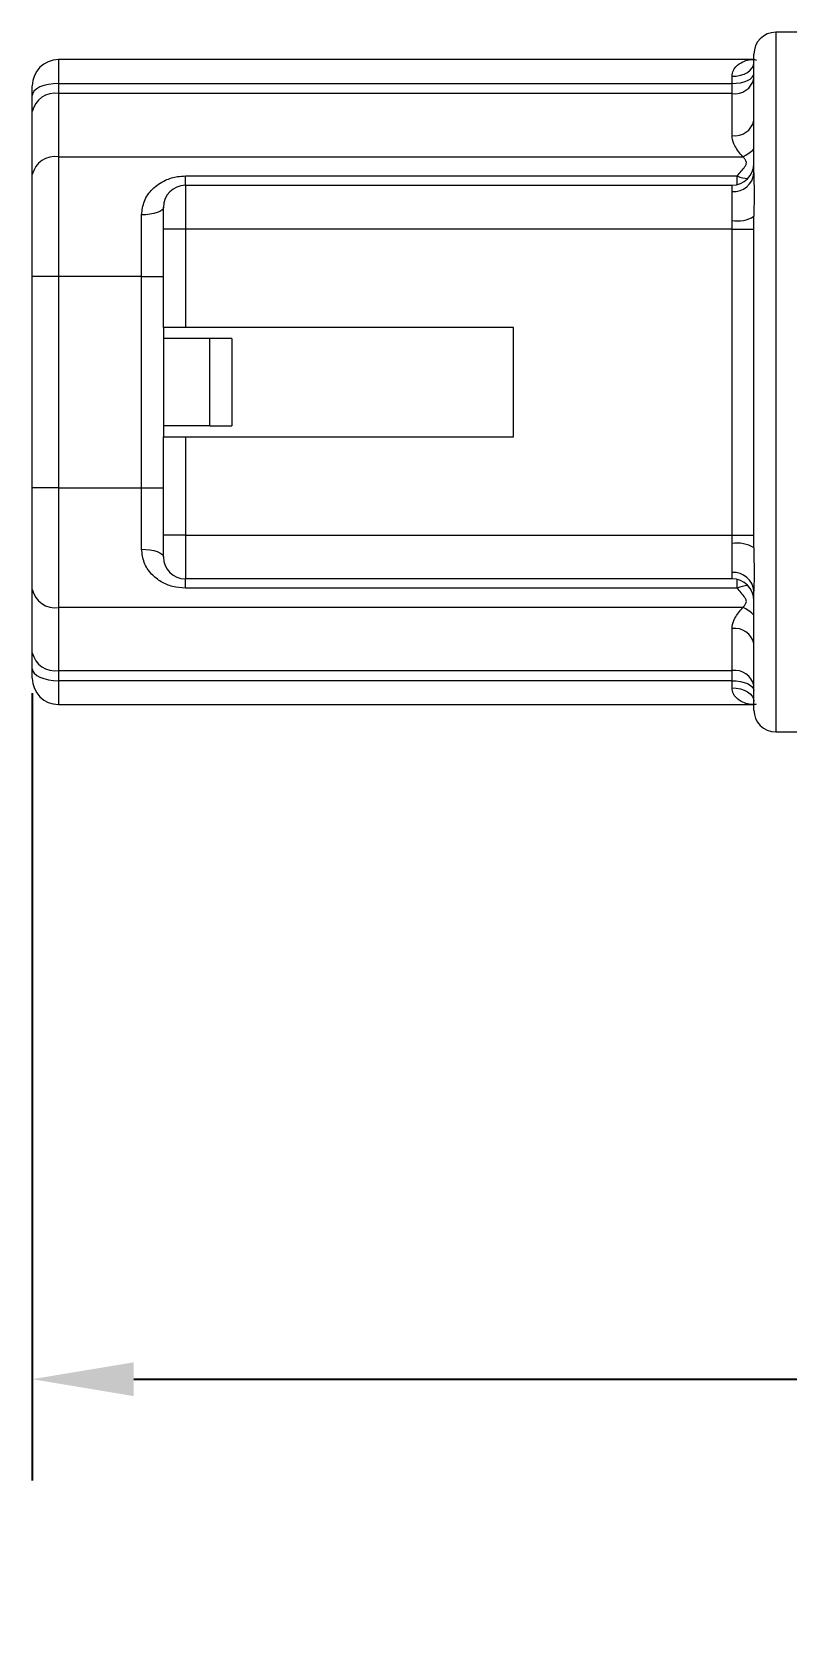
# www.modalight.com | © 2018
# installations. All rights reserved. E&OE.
# Model space of a CAD drawing. Header units: inches. Extents: x 3.3 to 16.6, y 1.3 to 9.
# Drawn here: x 7.329 to 8.668, y 1.264 to 4.128 of the extents above; entities that cross this region are included whole.
import ezdxf

# ---------------------------------------------------------------- set-up
doc = ezdxf.new("R2010")
doc.units = ezdxf.units.IN
doc.header["$MEASUREMENT"] = 0
doc.layers.add('DIMENSIONS', color=1, linetype='Continuous', lineweight=15)
doc.styles.get("Standard").update_dxf_attribs({"font": 'Arial.ttf'})
doc.dimstyles.new('Standard .180IN', dxfattribs={"dimtxt": 0.18, "dimasz": 0.18, "dimexe": 0.18, "dimexo": 0.0625, "dimgap": 0.09, "dimtad": 0, "dimtih": 1, "dimtoh": 1, "dimdec": 5, "dimzin": 0, "dimdsep": 46, "dimlunit": 4, "dimtxsty": 'Standard', "dimcen": 0.09, "dimadec": 0, "dimazin": 0, "dimtfac": 1, "dimtdec": 5, "dimtofl": 0, "dimtmove": 0, "dimatfit": 3, "dimfxl": 1, "dimtolj": 1, "dimtzin": 0, "dimarcsym": 0})

# ---------------------------------------------------------------- blocks, each defined once
blk = doc.blocks.new('*D6')
at = {"layer": 'Defpoints', "color": 0, "transparency": 16777216}
for p in [(7.3291, 3.0173), (13.5791, 3.0173), (7.3291, 1.7373)]:
    blk.add_point(p, dxfattribs=at)
at = {"layer": 'DIMENSIONS', "color": 0, "lineweight": -2, "transparency": 16777216}
for p, q in [((7.3291, 2.9548), (7.3291, 1.5573)), ((13.5791, 2.9548), (13.5791, 1.5573)), ((7.5091, 1.7373), (9.6826, 1.7373)), ((13.3991, 1.7373), (11.2255, 1.7373))]:
    blk.add_line(p, q, dxfattribs=at)
at = {"layer": 'DIMENSIONS', "color": 0, "transparency": 16777216}
for points in [[(7.5091, 1.7673), (7.5091, 1.7073), (7.3291, 1.7373)], [(13.3991, 1.7673), (13.3991, 1.7073), (13.5791, 1.7373)]]:
    blk.add_solid(points, dxfattribs=at)
at = {"layer": 'DIMENSIONS', "color": 0, "transparency": 16777216, "char_height": 0.18, "attachment_point": 5}
for s, insert in [('\\A1;6{\\H1x;\\S1/4;}"', (10.4541, 2.0365)), ('\\A1;[158.75 mm]', (10.4541, 1.5327))]:
    blk.add_mtext(s, dxfattribs=dict(at, insert=insert))

msp = doc.modelspace()

# ---------------------------------------------------------------- linework, layer by layer
at = {"color": 7, "linetype": 'Continuous', "lineweight": 15}
for p, q in [((8.764649, 4.127719), (8.648251, 4.127719)), ((8.609451, 4.079155), (7.375627, 4.079155)), ((8.609451, 3.8781), (8.609451, 4.088919)), ((8.570652, 4.036872), (8.570652, 4.049529)), ((7.329068, 4.015682), (7.329068, 4.032595)), ((7.329068, 3.9872), (7.329068, 4.015682)), ((7.375627, 4.036872), (7.375627, 4.01907)), ((7.375627, 4.036872), (8.570652, 4.036872)), ((7.375627, 4.01907), (7.375627, 3.906907)), ((8.570652, 4.01907), (7.375627, 4.01907)), ((8.570652, 4.01907), (8.570652, 4.036872)), ((8.570652, 3.94457), (8.570652, 4.01907)), ((7.329068, 3.875036), (7.329068, 3.9872)), ((7.375627, 3.906907), (7.375627, 3.694436)), ((7.375627, 3.906907), (8.589746, 3.906907)), ((7.329068, 3.694436), (7.329068, 3.875036)), ((7.600665, 3.856122), (7.600665, 3.872646)), ((7.600665, 3.872646), (8.579615, 3.872646)), ((7.600665, 3.856122), (7.600665, 3.778523)), ((7.600665, 3.856122), (8.570652, 3.856122)), ((8.570652, 3.844908), (8.570652, 3.856122)), ((7.561865, 3.778523), (7.561865, 3.817323)), ((7.523066, 3.694436), (7.523066, 3.803669)), ((8.570652, 3.778523), (8.570652, 3.793557)), ((8.609451, 3.21278), (8.609451, 3.801073)), ((7.561865, 3.603925), (7.561865, 3.778523)), ((7.600665, 3.778523), (7.561865, 3.778523)), ((7.600665, 3.778523), (7.600665, 3.603925)), ((8.570652, 3.778523), (7.600665, 3.778523)), ((8.570652, 3.23533), (8.570652, 3.778523)), ((8.570652, 3.778523), (8.609451, 3.778523)), ((7.329068, 3.319417), (7.329068, 3.694436)), ((7.375627, 3.694436), (7.329068, 3.694436)), ((7.375627, 3.694436), (7.375627, 3.319417)), ((7.523066, 3.694436), (7.375627, 3.694436)), ((7.523066, 3.319417), (7.523066, 3.694436)), ((7.523066, 3.694436), (7.561865, 3.694436)), ((7.561865, 3.603925), (7.561865, 3.584526)), ((7.600665, 3.603925), (7.561865, 3.603925)), ((7.561865, 3.584526), (7.561865, 3.429328)), ((7.644216, 3.584526), (7.561865, 3.584526)), ((8.182657, 3.603925), (7.600665, 3.603925)), ((7.644216, 3.429328), (7.644216, 3.584526)), ((7.683016, 3.584526), (7.644216, 3.584526)), ((7.683016, 3.584526), (7.683016, 3.429328)), ((8.182657, 3.409928), (8.182657, 3.603925)), ((7.644216, 3.429328), (7.561865, 3.429328)), ((7.561865, 3.429328), (7.561865, 3.409928)), ((7.561865, 3.23533), (7.561865, 3.409928)), ((7.561865, 3.409928), (7.600665, 3.409928)), ((7.600665, 3.409928), (7.600665, 3.23533)), ((7.600665, 3.409928), (8.182657, 3.409928)), ((7.644216, 3.429328), (7.683016, 3.429328)), ((7.329068, 3.138817), (7.329068, 3.319417)), ((7.375627, 3.319417), (7.329068, 3.319417)), ((7.375627, 3.319417), (7.375627, 3.106947)), ((7.375627, 3.319417), (7.523066, 3.319417)), ((7.523066, 3.319417), (7.561865, 3.319417)), ((7.523066, 3.210185), (7.523066, 3.319417)), ((7.561865, 3.196531), (7.561865, 3.23533)), ((7.600665, 3.23533), (7.561865, 3.23533)), ((7.600665, 3.23533), (7.600665, 3.157731)), ((7.600665, 3.23533), (8.570652, 3.23533)), ((8.570652, 3.220297), (8.570652, 3.23533)), ((8.570652, 3.23533), (8.609451, 3.23533)), ((8.570652, 3.157731), (7.600665, 3.157731)), ((7.600665, 3.141208), (7.600665, 3.157731)), ((8.570652, 3.157731), (8.570652, 3.168945)), ((7.329068, 3.026654), (7.329068, 3.138817)), ((8.579615, 3.141208), (7.600665, 3.141208)), ((8.609451, 2.924934), (8.609451, 3.135753)), ((8.589746, 3.106947), (7.375627, 3.106947)), ((7.375627, 3.106947), (7.375627, 2.994783)), ((8.570652, 2.994783), (8.570652, 3.069283)), ((7.329068, 2.998171), (7.329068, 3.026654)), ((7.329068, 2.981258), (7.329068, 2.998171)), ((7.375627, 2.994783), (8.570652, 2.994783)), ((7.375627, 2.994783), (7.375627, 2.976982)), ((8.570652, 2.976982), (8.570652, 2.994783)), ((8.570652, 2.976982), (7.375627, 2.976982)), ((8.570652, 2.964324), (8.570652, 2.976982)), ((7.375627, 2.934699), (8.609451, 2.934699)), ((8.648251, 2.886135), (8.764649, 2.886135))]:
    msp.add_line(p, q, dxfattribs=at)
at = {"color": 8, "linetype": 'Continuous', "lineweight": 15}
for p, q in [((8.648251, 4.127719), (8.648251, 2.886135)), ((7.375627, 4.079155), (7.375627, 4.036872)), ((8.579615, 3.857172), (8.579615, 3.872646)), ((8.579615, 3.141208), (8.579615, 3.156682)), ((7.375627, 2.976982), (7.375627, 2.934699))]:
    msp.add_line(p, q, dxfattribs=at)
at = {"color": 7, "linetype": 'Continuous', "lineweight": 15, "flags": 128}
for points in [[(8.570652, 4.049529), (8.578221, 4.04999), (8.5855, 4.051355), (8.592208, 4.053572), (8.598087, 4.056555), (8.602913, 4.06019), (8.606498, 4.064336), (8.608706, 4.068836), (8.609451, 4.073516)], [(8.570652, 4.036872), (8.578221, 4.037211), (8.5855, 4.038216), (8.592208, 4.039848), (8.598087, 4.042044), (8.602913, 4.04472), (8.606498, 4.047773), (8.608706, 4.051085), (8.609451, 4.05453)], [(7.375627, 4.036872), (7.366544, 4.036465), (7.35781, 4.035259), (7.34976, 4.033301), (7.342705, 4.030666), (7.336915, 4.027455), (7.332612, 4.023791), (7.329963, 4.019816), (7.329068, 4.015682)], [(7.561865, 3.817323), (7.561119, 3.814659), (7.558911, 3.812098), (7.555326, 3.809737), (7.550501, 3.807668), (7.544622, 3.80597), (7.537913, 3.804708), (7.530635, 3.803931), (7.523066, 3.803669)], [(7.523066, 3.210185), (7.530635, 3.209922), (7.537913, 3.209145), (7.544622, 3.207884), (7.550501, 3.206186), (7.555326, 3.204117), (7.558911, 3.201756), (7.561119, 3.199195), (7.561865, 3.196531)], [(7.329068, 2.998171), (7.329963, 2.994037), (7.332612, 2.990062), (7.336915, 2.986399), (7.342705, 2.983188), (7.34976, 2.980553), (7.35781, 2.978595), (7.366544, 2.977389), (7.375627, 2.976982)], [(8.570652, 2.976982), (8.578221, 2.976642), (8.5855, 2.975637), (8.592208, 2.974006), (8.598087, 2.97181), (8.602913, 2.969134), (8.606498, 2.966081), (8.608706, 2.962768), (8.609451, 2.959324)], [(8.570652, 2.964324), (8.578221, 2.963863), (8.5855, 2.962499), (8.592208, 2.960282), (8.598087, 2.957299), (8.602913, 2.953664), (8.606498, 2.949517), (8.608706, 2.945017), (8.609451, 2.940338)]]:
    msp.add_lwpolyline(points, dxfattribs=at)
at = {"color": 7, "linetype": 'Continuous', "lineweight": 15}
for centre, radius, start, end in [((8.648251, 4.088919), 0.038799, 90, 180), ((7.375627, 4.032595), 0.046559, 90, 180), ((8.575807, 4.05316), 0.034477, 261.40074, 347.383973), ((7.369442, 3.978163), 0.041372, 81.401504, 167.383317), ((8.575807, 3.978659), 0.034477, 261.40074, 347.383973), ((7.369442, 3.865999), 0.041372, 81.401481, 167.38328), ((8.570652, 3.894922), 0.038799, 270, 0), ((8.563428, 3.965103), 0.06387, 294.334172, 316.101889), ((8.573253, 3.88114), 0.036326, 265.893771, 355.199518), ((7.600665, 3.817323), 0.038799, 90, 180), ((8.579988, 3.849261), 0.056482, 260.485823, 301.442683), ((8.579988, 3.164592), 0.056482, 58.557317, 99.514177), ((7.600665, 3.196531), 0.038799, 180, 270), ((8.573253, 3.132713), 0.036326, 4.800482, 94.106229), ((8.570652, 3.118932), 0.038799, 0, 90), ((7.369442, 3.147854), 0.041372, 192.61672, 278.598519), ((8.563428, 3.048751), 0.06387, 43.898111, 65.665828), ((8.575807, 3.035194), 0.034477, 12.616027, 98.59926), ((7.369442, 3.035691), 0.041372, 192.616683, 278.598496), ((7.375627, 2.981258), 0.046559, 180, 270), ((8.575807, 2.960694), 0.034477, 12.616027, 98.59926), ((8.648251, 2.924934), 0.038799, 180, 270)]:
    msp.add_arc(centre, radius, start, end, dxfattribs=at)
at = {"color": 8, "linetype": 'Continuous', "lineweight": 15}
for centre, start, end in [((8.599755, 3.916261), 245.214692, 268.874149), ((8.599755, 3.097592), 91.125851, 114.785308)]:
    msp.add_arc(centre, 0.048041, start, end, dxfattribs=at)
for points, knots in [([(8.570652, 4.049529), (8.571136, 4.05326), (8.571773, 4.058175), (8.576888, 4.067056), (8.588449, 4.075842), (8.603017, 4.080283), (8.61286, 4.078836), (8.614046, 4.078661)], [0, 0, 0, 0, 0.17394108, 0.22913801, 0.52547327, 0.94285976, 1, 1, 1, 1]), ([(8.613524, 2.935124), (8.612513, 2.934978), (8.602849, 2.933578), (8.588452, 2.938025), (8.576888, 2.946797), (8.571773, 2.955679), (8.571136, 2.960593), (8.570652, 2.964324)], [0, 0, 0, 0, 0.04913498, 0.47006525, 0.76891651, 0.82458209, 1, 1, 1, 1])]:
    msp.add_open_spline(points, degree=3, knots=knots, dxfattribs=at)
at = {"color": 7, "linetype": 'Continuous', "lineweight": 15}
for points, knots in [([(8.589746, 3.906907), (8.584555, 3.913164), (8.575748, 3.923782), (8.570923, 3.937143), (8.570695, 3.943396), (8.570652, 3.94457)], [0, 0, 0, 0, 0.53825773, 0.913272043, 1, 1, 1, 1]), ([(8.579615, 3.872646), (8.584594, 3.878157), (8.590907, 3.885145), (8.596255, 3.893955), (8.596042, 3.898697), (8.593441, 3.902863), (8.591003, 3.905531), (8.589746, 3.906907)], [0, 0, 0, 0, 0.50388222, 0.63887464, 0.73821693, 0.86501847, 1, 1, 1, 1]), ([(7.523066, 3.803669), (7.524103, 3.81207), (7.526202, 3.829072), (7.541686, 3.850704), (7.5627, 3.865275), (7.583848, 3.871848), (7.59607, 3.872428), (7.600665, 3.872646)], [0, 0, 0, 0, 0.223510872, 0.45229457, 0.69766899, 0.886332324, 1, 1, 1, 1]), ([(8.609451, 3.8781), (8.609476, 3.874188), (8.609554, 3.861583), (8.609726, 3.836487), (8.609543, 3.812868), (8.609451, 3.801073)], [0, 0, 0, 0, 0.18391304, 0.59245924, 1, 1, 1, 1]), ([(8.570652, 3.793557), (8.570836, 3.801992), (8.571201, 3.818794), (8.570855, 3.835597), (8.570701, 3.842676), (8.570652, 3.844908)], [0, 0, 0, 0, 0.40840186, 0.8134879, 1, 1, 1, 1]), ([(7.600665, 3.141208), (7.592989, 3.1418), (7.577835, 3.142969), (7.557045, 3.152012), (7.539309, 3.166167), (7.525916, 3.18591), (7.524007, 3.202163), (7.523066, 3.210185)], [0, 0, 0, 0, 0.18927344, 0.37366681, 0.56784657, 0.78670196, 1, 1, 1, 1]), ([(8.570652, 3.168945), (8.570836, 3.17424), (8.571201, 3.184786), (8.570855, 3.204125), (8.570701, 3.21642), (8.570652, 3.220297)], [0, 0, 0, 0, 0.40840209, 0.81348763, 1, 1, 1, 1]), ([(8.609451, 3.21278), (8.609476, 3.207399), (8.609554, 3.190062), (8.609726, 3.162768), (8.609543, 3.144751), (8.609451, 3.135753)], [0, 0, 0, 0, 0.1839128, 0.59245922, 1, 1, 1, 1]), ([(8.589746, 3.106947), (8.591003, 3.108322), (8.593441, 3.110991), (8.596042, 3.115157), (8.596255, 3.119898), (8.590907, 3.128709), (8.584594, 3.135697), (8.579615, 3.141208)], [0, 0, 0, 0, 0.13498153, 0.26178307, 0.36112536, 0.49611778, 1, 1, 1, 1]), ([(8.570652, 3.069283), (8.570695, 3.070458), (8.570923, 3.076711), (8.575748, 3.090072), (8.584555, 3.100689), (8.589746, 3.106947)], [0, 0, 0, 0, 0.086727957, 0.46174227, 1, 1, 1, 1])]:
    msp.add_open_spline(points, degree=3, knots=knots, dxfattribs=at)

# ---------------------------------------------------------------- dimensions: what is measured, and where the dimension line sits
at = {"layer": 'DIMENSIONS'}
dim = msp.add_linear_dim(base=(7.329068, 1.737254), p1=(13.579068, 3.017304), p2=(7.329068, 3.017304), dimstyle='Standard .180IN', override={"dimpost": '\\X'}, dxfattribs=at)
dim.commit()
dim.dimension.update_dxf_attribs({"geometry": '*D6', "text_midpoint": (10.454068, 1.737254)})

doc.saveas('drawing.dxf')
